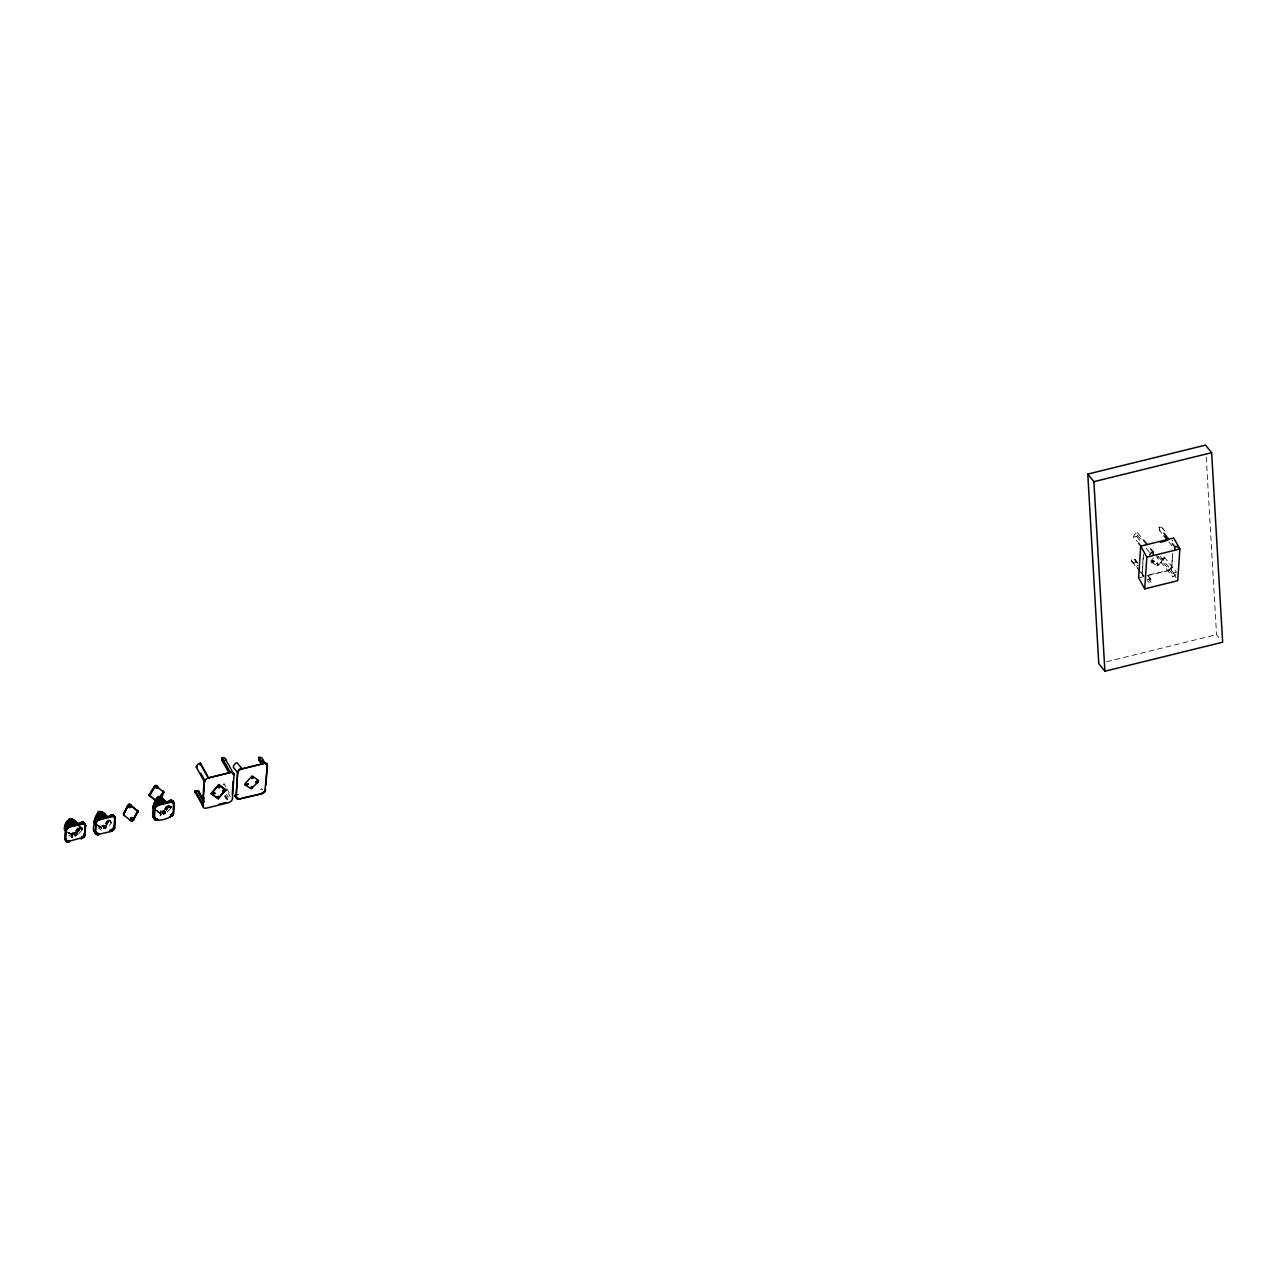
<?xml version="1.0" encoding="UTF-8"?>
<svg xmlns="http://www.w3.org/2000/svg" width="1287" height="1287" viewBox="0 0 1287 1287"><rect width="100%" height="100%" fill="white"/><g stroke="black" fill="none" stroke-linecap="round" stroke-linejoin="round"><path stroke-width="0.75" stroke-dasharray="5 3.75" d="M260.634 789.848L261.567 788.69L262.58 789.945M1133.702 537.178A4.247 3.427 -38.9 0 1 1137.418 532.561L1137.338 536.019L1133.702 537.178L1137.322 541.666M1176.028 574.195A4.247 3.427 -38.9 0 1 1172.73 576.817L1172.827 573.358L1176.463 572.2L1163.191 555.775M77.574 831.45C81.145 831.675 80.035 823.873 81.097 828.925L82.497 829.391L79.971 826.833L81.918 830.324L78.571 833.879M105.486 826.077L109.685 820.462L106.837 823.793M167.149 812.081L170.495 808.526L168.742 805.919L165.959 809.346M1164.783 557.738L1156.868 565.862M72.04 833.622L72.41 832.255M1151.785 561.148L1153.377 560.746L1151.978 561.502M1163.464 559.073C1161.035 557.48 1165.202 560.022 1164.059 558.043M79.939 827.058L74.775 834.426C75.788 829.793 83.414 822.956 77.445 831.241L80.309 826.865L74.807 834.475L80.647 828.313L79.858 826.64M1142.18 571.685L1143.29 554.97M1143.853 576.045A4.247 2.751 -29.1 0 1 1142.293 573.97L1143.789 551.673M1157.673 562.982C1156.868 563.674 1157.801 564.752 1158.461 564.543M1149.404 574.71L1167.679 570.688A4.247 2.751 -29.1 0 0 1171.813 566.698L1172.457 553.265M1175.996 577.573L1171.62 569.723L1172.682 553.7M166.023 809.443L168.677 806.016L166.087 809.539L169.24 806.016L170.801 808.123L169.16 806.225M72.442 834.282L72.088 833.204M76.351 834.04L81.065 828.12L82.577 828.86M80.18 827.235L80.309 828.394M1163.271 559.732L1161.968 558.671M66.908 831.933L72.442 835.456L72.442 837.596L68.581 835.134M1154.278 561.003L1152.476 561.824L1153.216 562.178M160.489 811.132L160.473 811.582M72.458 835.456L72.024 837.419L72.281 835.955L68.967 833.751M1152.541 562.29L1151.865 561.599L1152.766 562.306M81.194 828.619L82.561 829.118M109.218 825.434L111.454 823.053L109.492 820.575M169.353 806.209L164.543 811.534M164.929 812.242L169.691 806.386L171.107 807.448L169.305 805.678M1162.064 558.59L1162.113 559.491L1163.11 558.349M72.04 835.295L68.581 832.609L72.442 835.15M155.486 810.118L160.827 813.464L154.713 809.105M72.474 836.067L71.895 837.338M72.41 835.408L66.152 830.919M71.959 835.215L69.08 833.091M157.851 811.566L160.891 813.625L157.915 811.679L160.762 813.577L160.73 815.685L157.159 813.32M161.052 814.269L159.861 812.982L160.988 813.593M72.265 835.36L71.412 834.877M71.557 834.957L68.758 832.737M101.512 827.975L96.445 824.661M159.974 813.175L160.859 813.577L159.99 813.062M160.473 815.54L160.843 814.156L157.545 811.936M80.631 827.927L81.918 830.324M110.666 821.556L110.328 820.559M169.707 807.013L170.898 807.995L169.611 807.222M1154.326 561.309L1153.281 562.129L1153.281 560.746M110.232 820.945L110.618 821.653M101.335 825.514L101.335 826.544M160.875 810.488L160.907 812.435M80.084 828.024L80.614 827.348M80.1 827.831L79.987 826.833M77.429 828.04L75.772 831.064L77.542 828.104M76.351 831.322L78.008 828.297M105.293 823.793L107.078 820.833M105.872 824.05L107.529 821.026M164.35 809.266L166.12 806.305M164.913 809.507L166.586 806.482M76.818 830.582L78.234 828.088L76.882 830.63M165.396 808.783L166.811 806.273M76.93 830.662L78.41 828.201M106.467 823.39L107.947 820.929M109.025 819.996L106.644 823.567L108.044 821.009M165.573 808.912L167.085 806.466M106.58 823.503L108.912 819.883M168.179 805.598L165.766 809.089L167.181 806.563M80.196 827.991L80.454 827.139M1153.361 558.059L1150.948 560.826L1151.35 562.21M165.701 809.024L168.066 805.469M109.138 820.125L106.708 823.632L109.25 820.269M74.743 834.394L77.188 830.903M168.307 805.726L165.83 809.169L168.42 805.887M110.425 821.943L111.567 822.924L110.199 820.446L107.094 824.179M169.482 807.416L170.801 808.123L169.401 807.496M107.03 824.082L109.604 820.752M1164.462 558.461L1163.126 557.882M1139.703 570.511L1131.257 560.054L1134.828 559.362L1137.499 562.564M223.198 784.201L224.179 783.96L225.917 787.097M1138.593 577.847L1171.62 569.723M1146.942 579.472L1150.594 578.844L1151.093 582.142A4.247 3.427 -38.9 0 1 1147.296 580.743M1106.498 661.727L1216.537 634.636L1218.982 637.676M1152.862 560.408L1154.198 561.47M171.074 806.708L169.594 806.241L170.721 806.225M82.143 828.04L77.252 825.16M169.594 806.241L171.026 806.595L169.691 806.386M81.161 828.265L82.497 828.506M157.529 811.116L160.827 813.464M1152.557 562.146L1151.752 561.212M157.786 811.47L160.537 813.481L157.207 810.842M171.155 807.19L169.771 806.724L171.139 807.319M160.264 811.566L162.612 812.644M100.788 827.621L96.316 824.452M71.686 833.365L74.067 834.571M71.766 833.719L74.099 834.684M71.268 834.893L72.555 835.44M169.675 807.11L170.962 807.866M82.384 829.665L81.129 828.828L82.03 830.195M98.488 826.479L101.802 828.699M98.102 827.863L101.416 830.083M160.425 813.4L155.18 809.298M98.858 826.206L101.4 827.991L98.23 825.417M98.6 825.82L101.367 827.927L98.166 825.385M68.887 832.866L71.863 835.183L68.645 832.657M95.672 823.648L101.335 827.879L98.407 825.594M1162.563 528.201L1164.976 531.177M1159.072 527.236A4.247 3.427 -38.9 0 1 1163.223 529.922L1159.555 530.55L1159.072 527.236L1161.485 530.228M1159.233 529.971L1161.807 533.381M1168.886 541.924L1173.857 548.31M1160.247 556.499L1173.503 572.924M1158.107 556.161L1172.586 574.082M1137.418 532.561L1142.245 538.545M1156.9 554.665L1157.061 557.4L1172.73 576.817M1137.579 535.295L1142.406 541.28M1136.646 536.454L1141.472 542.422M1146.299 548.407L1151.125 554.375M1148.358 575.997L1150.771 578.989M1135.15 559.668L1137.66 562.982M1148.519 576.415L1150.932 579.407M1134.217 559.33L1137.837 563.803M1131.257 560.054A4.247 3.427 -38.9 0 0 1135.407 562.725L1137.821 565.717M1148.68 579.15L1151.093 582.142M1140.909 572.007L1145.736 577.976M1131.917 561.775L1143.982 576.705M1151.238 562.081L1157.833 566.055L1164.848 557.721M1157.367 562.95L1158.38 564.671M1156.82 563.256L1157.85 565.009M1156.707 563.465L1157.544 564.993M1142.293 573.97L1142.068 573.552A4.247 2.751 -29.1 0 0 1143.821 575.659M226.785 788.658L230.276 794.932M228.426 793.596L230.164 796.733M226.56 794.272L228.33 797.473M225.515 795.269L228.185 800.064M225.322 796.589L227.059 799.726M224.388 795.784L226.142 798.921M110.199 820.141L110.682 820.993M1206.225 457.078L1216.537 634.636M1135.247 559.99L1135.407 562.725M1172.071 540.54A4.247 2.751 -29.1 0 1 1172.795 540.958M1172.554 540.54A4.247 2.751 -29.1 0 1 1172.811 540.781M1171.588 566.28A4.247 2.751 -29.1 0 1 1167.454 570.27M224.179 783.96A4.247 2.751 -29.1 0 1 223.874 785.038M1158.718 556.644A4.247 3.427 -38.9 0 1 1157.061 557.4M160.843 814.156L160.585 815.62L160.955 814.221M107.754 820.816L106.338 823.326L107.851 820.865M166.892 806.322L165.46 808.815L166.988 806.386M82.239 828.12L80.952 827.991L82.32 828.201M171.139 806.933L169.771 806.627L171.139 806.933M101.335 827.879L98.536 825.739L101.303 827.847M1158.187 564.848L1157.11 563.03L1158.107 564.896"/><path stroke-width="1.5" d="M165.09 811.904C164.752 810.697 164.221 815.974 165.058 811.984C160.215 812.226 167.423 812.451 163.787 811.357L165.235 812.467L163.594 813.641L163.433 812.129L165.106 811.872L163.899 811.389L165.154 811.936L165.09 812.869L162.242 811.26M64.817 829.246C62.95 825.514 69.176 815.057 73.697 820.639L73.713 822.055L78.217 824.597C72.844 814.43 64.72 819.916 64.993 829.729C67.503 833.204 63.497 825.916 67.761 825.353L70.93 819.159L77.252 823.889M158.381 800.787L154.086 806.869L155.132 809.539L152.992 806.595L157.368 797.779L159.652 797.12L163.272 799.87C161.325 802.412 167.423 802.734 164.607 802.412C163.562 800.611 159.717 795.929 158.414 800.305C159.861 805.646 163.143 801.254 160.602 799.307C164.398 797.956 166.039 805.984 161.953 798.889L159.331 799.324L157.207 804.504M66.007 830.646L65.026 828.522L67.761 825.353L65.975 828.281L65.396 839.558L67.101 841.73L83.88 837.258L85.682 825.659L84.347 823.664L69.691 826.64L66.699 828.748L66.329 831.032L65.058 829.842L70.335 819.336L72.41 819.578L75.724 824.05L77.22 824.275L72.169 819.465L69.08 819.385L72.603 825.401L73.697 824.372L71.815 822.779L71.589 825.353L74.678 823.165L74.791 821.782C71.252 820.977 70.721 819.546 74.324 821.235C75.901 826.302 76.319 822.232 70.688 821.991M103.941 814.076C105.341 819.594 100.499 811.92 102.252 818.001C106.901 815.861 104.697 816.746 103.941 814.076L99.919 812.644L98.89 814.446C103.523 823.197 98.842 811.791 98.906 815.105C96.364 818.805 89.784 829.407 95.962 833.268M158.06 799.05L165.685 802.38L162.725 802.348L157.111 798.197L160.859 797.699L166.071 802.171M163.176 799.758C158.768 792.679 151.963 805.759 153.491 807.351C154.73 796.782 161.229 794.352 164.173 802.219L165.283 802.187L162.596 799.34L163.127 801.157L159.218 798.744M75.997 834.378C76.351 835.424 77.14 832.142 75.869 835.279C73.118 832.029 79.247 835.408 75.627 833.332C76.142 837.129 77.976 833.22 73.681 833.3M69.788 819.69C66.924 819.015 73.536 818.452 74.517 821.444L75.338 823.97L76.979 824.114L71.171 820.157L69.562 821.862L71.235 824.79L69.225 820.125L65.074 828.394L65.637 830.292L64.8 829.118M164.591 812.226C166.2 813.995 161.969 813.497 164.366 811.679C161.744 812.451 167.181 811.534 164.463 811.679C163.192 812.065 164.318 812.306 163.787 811.357L165.058 811.984L162.629 812.177C163.063 815.154 167.841 811.984 162.259 811.502M265.798 785.231L267.358 765.234M65.251 829.938L64.511 828.152L65.412 830.115L65.701 827.911L68.291 825.707L81.451 822.425L82.947 823.905L81.065 822.49L84.315 822.86L85.634 825.997L84.894 824.356L82.738 823.921L66.039 827.798L66.216 830.903L65.685 829.214L70.045 823.342L69.643 821.943C70.415 816.762 75.885 824.694 74.244 821.138L71.782 820.141L70.109 822.409C70.463 819.143 77.831 822.296 70.624 819.224M99.019 813.593L105.727 816.682L104.118 816.827L101.303 814.333L103.008 813.464L104.038 815.588L104.038 814.172C98.053 804.713 91.506 825.289 95.898 822.634C92.471 826.399 98.118 804.536 104.311 814.526L105.55 816.955L106.741 817.004M159.331 802.332L160.585 799.018L158.655 797.876M162.13 799.613C162.805 795.221 154.504 798.664 158.639 797.103M74.71 835.279L76.03 833.429L74.566 834.523L75.354 835.472L76.48 834.652L73.536 833.767M98.118 812.773L100.306 811.582L103.861 813.979C104.424 817.036 102.075 809.941 99.421 812.145C97.667 814.977 92.632 820.125 95.238 823.069C95.801 821.54 95.093 824.517 94.916 821.733C101.721 799.726 95.753 819.98 105.421 816.601L103.668 816.891L103.153 816.135L105.759 816.618L100.209 814.719M103.105 825.45C111.325 827.332 100.595 828.49 105.775 826.206C106.869 826.817 104.456 826.367 105.904 826.334M153.41 806.917L158.591 797.377L161.036 797.843L162.966 800.208L162.725 799.243L161.197 798.857L164.302 801.334L164.157 802.573L162.629 799.163L158.494 797.136M105.888 827.525L103.057 826.495M65.042 828.973C68.871 828.619 61.519 843.564 69.128 841.618M99.421 815.411L100.563 812.982L103.877 814.639L104.424 815.717L102.51 815.845L103.362 817.02L105.357 816.038L98.986 813.175L98.439 814.14L95.495 821.009L95.528 833.863L98.214 834.426L110.634 831.563L113.964 829.343L114.704 816.939L113.417 815.331L98.198 818.291L95.222 820.446L95.222 822.683L96.123 821.09C90.187 831.515 98.327 800.707 107.03 816.714L99.694 811.55L102.236 812.531L105.92 816.65M164.672 813.255C162.886 813.287 166.007 814.253 162.629 812.177L163.352 813.529M98.745 819.787L101.029 815.314L103.668 816.891C102.51 813.352 102.767 819.819 101.512 814.735C99.163 820.897 102.751 813.352 103.057 816.119C103.797 818.323 98.391 811.309 104.231 814.398L105.454 816.891L106.628 816.923L100 811.534M158.848 801.27L159.556 800.08L164.784 802.139C161.631 804.327 160.087 796.733 158.591 800.498L159.202 802.187M65.203 828.474L70.512 819.61L73.52 820.559L74.533 823.101L74.598 821.556L72.716 819.803L76.786 824.05L72.876 819.916L70.174 819.256L69.225 820.125M99.598 815.588L98.021 818.918L99.566 816.071L99.083 814.591C100.836 810.36 105.261 816.714 104.585 816.698L102.96 815.765L105.598 816.601C103.507 814.526 101.432 811.051 99.63 815.138L101.335 813.111L103.201 813.915L100.724 814.124L98.568 819.546L100.161 816.714L98.407 819.336L99.919 816.441L98.198 819.095L99.453 814.944L101.158 812.934L106.306 816.778L102.236 812.531L98.584 812.789M85.634 825.997L84.041 822.683L81.065 822.49L82.4 822.329M95.608 823.471L94.739 821.524L99.147 812.885M112.757 816.183L111.165 815.154L114.527 816.618L110.392 815.266L112.339 815.073L114.559 816.778C117.857 819.98 110.907 815.298 113.851 815.588L115.203 818.226L114.414 828.458L115.203 818.226L113.883 816.392L99.437 819.304L96.509 821.138L95.27 832.85L96.461 834.394L98.826 834.475L98.021 833.22M132.384 820.865L130.856 820.639L132.641 820.35L137.468 811.1L130.132 804.472L128.121 805.517L123.954 813.931L124.372 815.572L123.439 814.655L128.909 804.343L138.015 811.1L133.462 820.205L130.341 820.253L133.462 820.205M137.773 810.649L138.031 811.872M159.266 799.018C159.717 803.667 155.775 797.779 159.685 797.731M164.607 802.412L163.739 800.482C151.963 790.974 164.382 800.981 163.465 800.096L161.004 798.439L158.687 800.594M76.432 834.619L74.566 835.166L75.836 833.429M105.454 827.348C101.303 826.897 107.706 825.836 105.518 826.19M157.69 799.468L153.957 806.949L155.1 809.539L154.44 807.432L158.494 804.777L171.396 801.656L174.26 803.683L171.316 802.123L158.639 805.195L155.775 807.029L155.083 809.571L155.293 806.692L154.343 818.468L155.518 819.851L157.867 819.932L157.078 818.677M163.819 792.47C163.578 790.073 162.95 798.342 159.797 798.76M163.835 792.342L155.598 785.456L149.163 795.076L149.565 795.865L154.858 786.695L157.641 786.325L154.52 786.051L149.163 794.819L156.387 801.174L149.598 795.736L149.356 794.336M69.804 822.602L65.38 829.214L64.768 838.77L66.264 840.491M71.67 825.047L71.268 820.977L70.512 823.358M73.536 820.543L74.276 822.602L70.721 820.173M84.443 833.59L84.829 835.906L85.022 824.034L83.349 823.036M114.704 816.939L111.696 815.17L113.819 816.795L111.856 815.202L112.725 815.121M173.15 809.973L173.6 802.235L171.766 800.578L157.255 803.748L155.968 804.423L156.773 806.129L154.842 806.193C151.753 816.055 158.816 792.004 158.494 800.401L157.111 804.423L159.266 798.133L161.776 798.407L162.854 800.787M66.345 830.742L66.297 829.632M128.716 806.402L129.102 806.949M129.344 807.512L129.054 805.549L130.807 806.611L128.877 806.82L129.537 805.549M129.939 807.158L129.231 806.418L130.132 806.434M130.92 818.677C134.685 821.267 130.824 815.797 131.387 819.24M158.639 801.045L156.113 805.614L154.73 806.096C153.073 816.215 153.764 795.334 158.188 798.342M73.6 821.605C66.651 818.693 78.813 828.458 74.421 823.471C71.493 824.533 74.759 824.661 71.686 820.704M103.523 816.955L101.512 815.459L103.925 816.891L102.96 815.765M159.894 798.278C164.752 798.777 157.078 798.857 160.955 802.171C162.033 804.761 161.293 799.903 163.916 802.171L164.816 802.091C158.961 805.002 164.543 799.517 160.473 803.201M93.935 821.556L94.337 821.846M123.986 815.073L123.552 813.77L127.799 805.228L131.113 804.906L129.054 804.311L128.121 805.517M153.089 806.499L153.443 808.107L153.089 806.354M212.307 793.339C213.835 791.264 212.001 796.589 214.479 792.663C212.612 791.923 215.975 794.336 214.575 792.744M114.575 817.1L115.138 818.242M170.672 802.235L169.45 800.723L171.573 800.546L174.228 804.021M223.504 790.041C221.332 791.119 225.161 792.856 222.651 790.652C226.126 788.32 222.844 793.918 225.756 789.816L218.854 784.539L211.036 793.452L218.356 798.793L225.756 789.816M257.127 782.657L258.639 780.501L252.188 775.916L244.964 783.767L245.173 785.134M100.434 814.639L106.226 816.73C104.327 815.845 102.381 810.585 98.809 811.888M160.28 802.879C156.451 799.066 164.205 797.329 164.398 802.3L165.428 802.251L163.127 801.013L163.095 799.645L159.668 798.535M239.72 799.13L236.229 797.297L237.661 772.055L236.004 796.878L236.937 798.664L238.996 799.211L261.872 793.677L264.816 791.811L267.374 765.604M73.681 833.188L76.496 834.41M94.562 822.087C95.479 824.275 94.836 818.452 95.93 823.937M163.369 799.983L162.403 799.372L164.463 802.058L160.762 800.723L159.813 802.991L160.151 799.259L165.363 802.235C163.658 803.329 158.028 795.446 163.739 800.482M65.589 827.831L68.629 825.675L69.627 827.155L68.678 825.546L69.514 825.385L66.071 827.621L66.104 830.051M93.951 821.685L95.737 823.632L95.672 822.666M103.024 817.358L103.233 816.167L98.826 813.078L94.482 821.074L95.351 822.586M155.051 807.818C153.539 807.737 153.957 820.816 154.971 819.61C150.129 816.601 153.62 800.691 158.864 805.147M158.381 798.423L159.379 797.667L162.275 798.937L160.585 799.018L161.599 803.185L161.116 800.948L164.639 802.074M73.053 824.87L72.394 822.586L76.062 823.873L73.021 822.313M160.473 797.795L165.991 802.155L159.508 797.345L166.795 802.782L160.762 798.841L159.926 803.168L160.795 800.997L162.291 801.624L160.859 800.707L162.612 802.525L160.264 798.889L162.098 799.098L164.109 801.656M155.888 786.759L158.269 787.869L156.258 787.226M75.643 822.988L74.614 822.441L76.705 824.002L73.23 821.524L76.4 823.921M66.168 830.549C64.077 827.171 68.694 817.004 73.359 820.382L77.493 823.986M76.239 823.889L71.782 820.141M98.552 812.081C99.984 811.228 105.872 815.009 101.335 813.111M154.295 810.247C150.981 807.657 158.076 804.182 154.955 806.305L154.697 808.96L152.992 806.885M154.762 808.96L154.327 806.338L155.952 802.718C157.738 796.09 159.99 803.908 156.113 805.614L153.491 806.659M228.169 770.125L221.959 760.295L222.056 757.77A4.247 2.751 -29.1 0 1 225.788 759.813L234.025 774.613L232.416 798.76A4.247 2.751 -29.1 0 1 228.282 802.75L206.628 808.091A4.247 2.751 -29.1 0 1 202.879 806.032L194.643 791.232L198.423 790.668L201.914 798.793M200.241 765.363L200.402 763.094A4.247 2.751 -29.1 0 0 196.267 767.084L204.504 781.885L202.879 806.032M203.603 803.233L203.973 797.65M208.188 777.943L229.842 772.618L221.991 758.526M232.271 794.336L233.14 781.338M1140.716 546.122L1138.593 577.847L1144.722 588.851L1177.734 580.71L1179.857 549.002L1173.728 537.998L1140.716 546.122L1146.83 557.126L1144.722 588.851M74.598 821.556C72.539 819.32 70.383 822.393 73.632 823.407C69.932 821.363 76.142 824.903 72.86 823.551M164.302 813.111L163.433 813.561L162.629 812.177M104.36 815.282L102.654 813.915L105.357 816.038M149.163 794.948L150.064 796.396M76.303 834.829C73.842 836.614 74.984 832.625 76.528 833.783C71.638 834.185 77.284 836.212 75.016 835.456M95.125 822.313C95.077 818.87 98.23 820.012 95.882 823.471M105.437 826.415L104.392 825.916L104.054 827.718L105.727 827.718M72.732 820.253C77.381 822.264 73.729 826.865 75.064 822.152C73.021 819.095 68.388 822.377 73.89 823.455L75.885 823.873L73.375 820.704L74.984 822.039C76.512 826.897 72.812 819.159 76.03 824.227L77.107 824.195L75.37 823.165M161.599 800.514C164.913 803.329 161.293 799.887 160.038 803.361M163.272 800.627L162.645 799.324M163.192 791.859L162.966 790.878L163.706 792.84M154.842 818.677L154.971 817.197L156.033 820.012L154.697 819.433L155.679 819.916M75.032 822.602C73.809 821.203 74.099 823.053 75.74 822.457M100.306 811.727L105.534 816.344L102.59 813.818L104.134 814.285M163.513 800.723L162.532 799.42M162.789 813.078L163.964 813.561L163.224 812.531M105.631 816.505L101.351 813.352L105.164 815.733M75.322 833.188L75.531 833.284C76.914 834.603 76.673 832.126 74.646 834.346C76.046 836.647 73.23 835.15 75.241 833.638M106.322 816.425C101.77 809.603 98.954 811.47 97.796 817.052L98.134 817.969L98.986 814.51C99.903 809.089 108.188 818.645 103.346 815.508L105.003 816.714M131.998 819.867L130.807 819.175L131.161 817.872M75.45 822.699L73.616 820.8L75.82 823.294M100.129 813.014L102.719 812.95L104.714 815.781M163.127 812.885L163.594 813.577M128.748 806.579L129.907 806.257M132.32 818.789L132.915 819.224M172.812 812.66C176.898 816.36 156.998 823.069 155.196 818.773M113.948 826.495L114.543 827.943L113.98 826.318M104.52 826.56L103.877 826.19C104.697 828.555 104.054 825.337 104.874 826.334L104.167 825.981M74.936 822.345L75.338 823.986L74.083 821.283M67.374 826.367C69.53 826.914 65.75 831.949 65.75 828.152C68.05 824.79 63.98 830.903 65.959 828.426L65.91 830.533C62.709 828.024 71.364 816.231 69.369 821.701L70.045 823.342L65.573 829.085M96.895 817.261L99.212 815.781L99.356 813.239L97.281 818.098C96.734 820.575 98.858 822.232 96.187 819.69C95.061 820.945 95.978 823.857 95.898 820.849M100.756 817.068L101.834 813.448L103.78 814.253M85.634 825.659L82.609 822.329L80.872 822.538M65.637 827.766C68.082 824.356 67.455 830.887 66.506 827.123M95.544 823.069L94.836 821.283L96.766 819.127L96.589 820.591M155.405 805.839L156.338 803.555L154.006 806.836L158.092 798.487L158.623 801.544L157.03 804.343M171.573 800.546L169.836 800.643L172.458 800.804C176.399 802.541 172.812 815.411 173.632 813.078M222.78 791.441L222.651 790.652M256 781.643L256.097 782.576L257.4 780.871M256.95 782.802L256.161 782.448M64.784 838.931C65.412 841.618 69.82 843.13 65.927 840.363L66.393 838.995M95.785 834.056C97.989 835.247 93.468 832.528 95.399 831.45L95.029 832.834L95.914 831.724L96.798 834.507L94.289 831.338L94.884 830.212L95.27 832.528M100.273 816.875L98.488 819.449L100.772 814.446L103.668 816.891L102.847 815.813L105.244 816.601M173.439 813.786L173.134 814.623L173.021 811.775M65.315 828.538L67.664 827.557L70.158 823.455L70.254 820.639M113.256 828.072L113.964 829.343L114.559 827.798M158.928 799.533C160.972 799.452 162.564 801.511 160.199 802.718M84.942 835.553L84.395 833.928M109.829 830.308C110.634 832.866 115.589 829.134 113.771 827.187M165.106 812.419L164.527 811.984M154.504 808.703L155.132 808.075M74.855 822.715L73.793 821.283L75.161 822.296M85.006 824.452L82.481 822.506L84.524 823.728M105.164 816.473L102.703 814.011M81.757 822.393L82.095 824.034M112.548 816.183C113.192 815.314 103.684 819.143 97.539 820.221M170.334 800.578C172.603 803.908 168.034 799.661 170.978 800.53L171.927 802.091L171.187 800.53L169.836 800.643L171.187 800.53M132.674 820.768L132.963 820.623M113.883 829.198C112.355 827.686 113.739 830.791 112.838 828.571M172.313 813.545L172.892 814.961L172.185 813.706M237.87 772.683L237.902 772.49A4.344 2.815 -29.1 0 1 241.007 769.111M72.764 822.57C77.96 824.935 70.254 822.039 73.793 823.455L75.161 823.937L70.351 821.46M103.668 816.891L102.735 815.829L103.974 816.795M171.38 800.53L170.962 801.721M247.844 784.073C245.511 785.858 250.112 783.67 247.007 783.815M256.097 782.576L257.85 781.241L256.901 781M65.975 829.89L66.329 831.048L65.943 827.734L69.675 820.398L70.769 820.43M84.347 823.664L82.609 822.329M131.837 818.226C131.354 821.347 132.947 817.004 132.191 818.275M172.008 801.656C175.531 803.49 170.27 801.238 172.297 800.723L171.058 800.707L172.86 802.251L171.766 800.578L169.45 800.723M102.59 813.818C102.638 813.593 100.579 813.513 99.823 815.347M160.231 799.903L159.717 799.275M74.855 835.279L74.276 833.542M104.36 826.721L104.07 827.509L103.732 826.383M172.587 801.753L173.584 802.654L172.925 801.865M66.168 829.681L65.75 829.101M83.462 835.681L84.041 837.113L84.154 834.636M95.914 820.318L96.605 819.208L95.029 821.412L95.576 820.704C93.42 822.055 97.555 824.13 95.174 821.058L97.281 818.098L95.27 821.83M155.405 805.002C157.464 808.413 155.067 802.107 154.15 806.692L155.1 809.539M171.734 814.204L172.619 815.298L169.675 817.036M213.015 793.886L212.484 793.098M246.525 784.008C247.072 785.343 244.417 783.413 248.262 784.089M103.201 826.029L106.033 826.688M95.335 823.117L95.592 822.28M104.327 826.801L104.086 827.589L103.62 826.592M157.77 800.176L157.191 803.426L158.269 801.238L157.497 799.597L154.054 807.769M81.097 838.834C83.655 836.968 84.395 836.968 82.802 836.309M112.339 829.037L113.304 829.874M172.361 815.331L171.557 814.349M132.368 820.511L138.063 811.614M161.905 802.943C165.203 799.388 159.797 799.983 160.135 799.147M159.089 801.544L159.878 799.549M75.804 834.829L73.472 833.863M172.185 815.491L171.573 816.183L171.01 814.8M73.986 824.227C71.895 821.83 74.839 824.694 74.791 823.262M83.43 837.435L82.239 836.727M112.966 830.179L112.146 829.198M162.87 802.3L162.468 800.868L165.138 802.155M156.161 800.707L155.405 800.273L156.113 801.061M65.927 840.363L65.412 838.046L64.817 839.076L65.412 838.046M245.865 785.086L245.833 784.089M95.077 821.476L95.672 820.623L94.981 821.589M73.327 823.664C72.909 822.634 71.203 821.959 73.214 823.101C75.016 823.857 71.461 821.235 71.477 825.16M74.437 822.2L69.611 820.157M103.233 814.784L104.054 814.832L99.26 813.046M112.58 830.453L111.567 829.584M245.72 784.201L245.93 784.555M72.78 824.05C73.311 823.181 72.217 822.65 73.214 823.101M95.64 831.611L95.495 833.59L94.45 832.11M264.495 791.473L265.492 789.623A4.36 2.831 -29.1 0 1 264.495 791.441L264.639 791.988M130.1 806.611L130.759 806.852M82.867 837.853L82.03 836.856M170.415 815.17L171.444 816.055M130.743 820.479L123.842 815.202L124.019 813.802M130.582 820.511L131.612 820.897M162.001 801.64L160.167 800.723L159.556 802.171M82.465 838.11L81.628 837.081M111.985 830.839L111.149 829.825M132.674 818.999L132.416 817.84M171.042 816.296L169.739 816.843M160.682 801.109L158.928 799.661M64.447 829.085L64.897 829.825L64.414 828.957M82.255 838.207L81.161 838.641M111.776 830.952L110.843 831.515L110.055 830.244M98.375 812.354L99.726 812.322M155.952 802.718L158.269 801.238L158.607 798.439L160.038 798.23M153.346 808.027L152.928 807.126M155.968 806.45L155.968 804.423L156.58 805.694M73.295 824.661L71.573 821.074M100.643 817.358L101.351 814.671L102.075 815.54M153.716 807.625L157.883 798.551M163.256 792.181L163.594 793.065M70.753 824.13L71.348 821.235L71.235 823.905C73.97 823.326 69.353 819.529 74.292 824.098L74.147 824.163M157.722 800.08L158.253 798.583M162.564 802.412L161.036 801.093L162.612 801.656L161.181 801.093L161.454 803.329L160.972 800.787L162.725 802.348M252.397 787.596C250.354 786.196 252.719 789.928 251.769 786.47M65.524 838.304L64.993 839.51M64.865 828.587L65.026 829.359M157.529 797.699L158.526 797.972M149.276 794.578L149.662 795.35M153.813 807.416L153.652 806.595M101.496 814.478L100.386 816.087M95.688 822.409L95.109 821.235L96.461 819.352M163.208 801.029L164.012 801.753M129.858 806.611L130.711 806.965M65.766 838.625L65.38 839.735M251.914 778.522L253.04 778.329L251.287 777.396M95.109 821.235L95.415 820.495M65.846 827.782L70.174 820.269M66.377 828.12L65.943 829.118L66.264 828.008M70.158 823.455L70.415 820.8M160.055 799.677L161.068 800.932L159.652 799.71M153.491 817.567L154.038 816.376L153.443 817.422L154.665 818.629M70.865 823.825L71.589 822.168M93.919 821.91L94.948 822.892L94.16 822.28M159.443 801.544L159.491 799.517M94.739 821.524L98.439 814.14M224.646 790.105L224.051 791.135M157.722 797.441L159.363 797.506M153.394 817.277L153.925 815.685L153.346 816.634L155.357 819.787M66.827 827.654L71.123 819.722L77.413 823.97L71.879 819.385M70.994 824.452L70.367 821.589M159.443 802.01L159.717 800.047M65.38 828.748L66.039 827.798L65.573 828.506M75.257 822.425C71.831 819.803 71.589 821.138 71.155 822.103L72.442 822.747L71.252 821.943L72.201 822.313L71.252 821.943L72.201 822.313L70.994 823.986M100.161 816.231L100.499 814.365M114.173 828.989L113.594 827.541M153.764 807.866L154.553 808.799L153.957 806.949L156.387 805.887L155.518 805.952M159.572 802.654L159.556 799.838M71.815 822.779L71.895 824.999M101.287 815.138L101.271 817.921M160.569 801.238L160.103 802.557L161.02 801.656M65.074 828.394L69.53 820.286M94.353 821.46L98.826 813.078M104.022 815.041L105.277 815.186M66.94 827.75C66.457 828.313 70.27 823.953 69.369 821.701L69.932 820.366M99.324 815.331L97.86 818.757L99.566 816.071L99.517 813.368L98.826 814.977M157.963 800.578L158.51 798.567L160.843 798.455M66.827 826.801L67.455 827.927M103.057 816.215L101.432 817.744C101.946 814.478 103.459 819.449 102.381 816.28M158.204 798.744L157.674 799.71L158.414 798.696M71.332 824.05L71.863 823.117M101.046 817.535L102.011 815.475L100.676 814.574L101.609 814.864M154.794 805.646L155.212 807.898L155.116 805.244L154.424 806.161M157.191 803.426L158.896 799.114M71.139 823.76L71.654 822.522M159.717 801.962L160.055 800.482M70.64 823.986L70.978 820.897M100.032 816.569L98.327 819.24L100.177 813.995M133.655 819.948L132.995 820.012M94.884 830.501L94.289 831.338M69.981 822.763L70.576 820.961M98.069 818.95L100.016 813.818M158.462 800.884L159.057 799.275M95.463 821.846L96.01 820.961M94.9 822.103L95.479 821.154L94.868 821.878M65.38 829.214L66.007 828.136L65.685 829.214M102.542 815.041L104.311 815.99M70.865 823.342L71.477 822.296L70.672 823.085M159.347 801.415L159.91 800.53M153.99 807.222L154.585 806.322L154.633 807.737M69.369 821.701L70.029 820.237M69.932 823.23L68.613 825.24L69.015 821.46M67.664 827.557L70.061 822.86M98.986 814.51L99.839 812.982M98.134 817.969L99.453 815.974M157.947 799.903L158.88 798.455M96.525 819.385L99.035 818.114L99.807 819.674M156.773 805.549C155.968 802.831 158.735 806.145 156.982 803.973M258.204 781.965L251.206 788.722L245.013 784.861M160.119 796.717L162.017 793.87L160.231 796.814M69.192 821.573L69.788 820.688M98.713 814.301L99.308 813.416M100.113 815.701L101.303 814.333M157.851 799.838L158.526 799.018M159.154 801.157L160.103 800.015M157.995 787.258L157.77 788.368L156.113 787.644M154.842 806.193L154.311 807.786M154.086 806.869L154.681 806.016L154.15 806.692M97.104 818.966L97.732 820.092M99.035 818.114C97.136 818.838 101.576 819.916 98.005 818.355C97.362 818.661 99.421 821.878 100.402 817.02M103.62 814.977L102.751 814.253L103.732 814.462M160.328 797.956L162.452 798.986C159.62 799.581 165.219 800.385 160.698 798.825M71.622 824.517L72.989 823.455M101.142 817.245L103.507 816.199M70.399 822.731L70.978 821.894M100.515 814.623L100.032 816.087L99.726 815.234M154.134 806.933L154.73 806.096M70.206 822.506L71.091 821.508M128.716 805.871L130.807 806.611M162.773 811.84L162.854 811.743M72.04 823.39L71.525 824.356L71.992 823.036M101.013 814.221L101.046 817.084L101.56 816.119M160.602 801.576L160.167 803.555M74.244 821.138L72.699 819.803L74.051 821.669L72.152 820.768L74.421 821.347M99.147 811.775L100.145 811.743M98.665 819.658L100.515 817.181M155.582 804.842L156.113 805.614M70.013 822.296L70.656 821.267M99.549 815.041L100.338 814.172M156.113 785.971L154.73 785.842L154.553 787.081M95.174 821.058L95.64 820.302L95.898 822.007M101.351 815.508L100.949 816.939M69.836 822.12L70.463 821.299L71.879 822.296M74.533 833.316L76.56 833.783L75.209 833.172M99.356 814.848L99.984 814.027M95.27 820.881L97.072 820.157M158.494 800.401L159.041 799.484M95.367 820.704L96.235 821.476M69.643 821.943L70.286 821.122M99.179 814.671L99.823 813.851M95.962 819.932L96.638 820.205M158.317 800.224L158.864 799.324M102.397 817.856L101.689 816.038M71.686 822.843L71.107 824.163M160.264 801.045L159.685 802.348M75.048 823.953L69.482 821.106L74.903 822.988L74.228 821.347M130.518 807.255L128.571 806.804M69.852 818.886L71.847 819.272L70.222 818.902M128.973 804.407L130.663 804.713M69.064 820.044L74.083 821.766L73.069 820.656M155.277 806.949L155.502 804.809M100.193 815.829L101.013 815.025L100.515 816.714M103.571 814.398L102.735 814.124L103.797 815.331M161.776 799.597L162.693 799.806M99.839 819.546L101.85 816.312M211.422 794.143L218.854 784.539M158.076 788.191L155.904 787.821M74.903 823.97L74.421 823.294L75.531 823.889M100.016 815.572L101.013 815.025M100.885 813.979L103.266 813.963M220.56 795.318L224.34 791.602M71.702 824.677L72.603 823.76M101.239 817.406L102.027 816.601M99.887 813.239L100.434 814.044M214.495 793.082L213.208 793.87M155.083 805.308L155.55 806.611M101.673 813.786L100.289 813.175M102.461 815.138L104.199 815.894L102.284 815.298M158.398 798.101L162.661 799.951M70.383 818.886L78.105 824.806M159.379 798.905C163.513 797.843 161.052 800.015 161.808 799.05M101.206 815.572L100.627 816.891M69.948 819.787L73.793 821.283L72.313 820.913M102.912 813.609C102.316 813.448 102.381 814.108 103.137 813.304L103.668 813.786M105.084 828.12L103.684 827.509L104.537 827.991M256.982 782.287L257.947 781.676M102.847 816.392L101.77 815.363M161.905 801.849L162.757 801.737M104.424 816.698L103.057 815.717L104.585 816.698M247.217 785.183L247.828 783.654M75.177 833.703L74.356 833.461M262.242 793.548L263.98 792.599M70.978 819.015L77.413 823.921M100.611 811.743L107.03 816.746M131.885 819.095L132.802 819.433M155.502 785.52L156.869 785.971M213.433 793.806L214.784 793.532M160.714 797.618L159.685 797.586L160.972 797.779M158.816 797.988L159.878 798.069M71.396 819.224L73.359 820.382M74.501 823.181L75.064 823.278M100.257 812.917L101.19 813.175M157.545 799.613L156.66 799.147L157.674 798.696M137.146 810.279L137.966 810.971M223.697 790.411L224.839 790.459M128.99 805.839L130.325 806.193L129.665 807.046M131.483 818.146L133.011 818.757M129.955 807.367L130.357 805.823M130.228 807.48L128.539 806.676M69.466 819.111L70.624 819.095L69.611 819.047M100.048 812.547L102.976 813.32M100.563 812.982L99.308 812.419M129.054 805.549L130.775 806.257M156.113 785.472L156.515 785.472M106.049 826.962L103.201 825.787M70.512 819.61L71.573 819.465M71.01 820.012L71.943 820.109M163.481 802.171L161.342 800.755M129.36 805.839L129.714 805.855M104.054 815.781L103.346 815.508M74.212 821.733L76.287 824.323L74.051 822.361L74.71 822.876M155.743 806.177L155.63 806.064M263.594 792.197A4.263 3.137 -33.4 0 1 261.888 793.178L262.258 793.033A4.36 2.831 -29.1 0 0 263.738 792.148M73.246 820.977L73.745 821.235M102.767 813.706L101.158 812.934M160.312 797.667L158.06 797.731M163.32 791.457L163.787 791.875M129.762 805.501L130.695 806.032M104.054 827.38L104.778 828.201M154.504 805.919L155.695 805.662M1087.772 474.099L1205.533 445.109L1211.646 452.686L1222.65 642.213L1104.889 671.203L1098.776 663.625L1087.772 474.099L1093.886 481.676L1104.889 671.203M1093.886 481.676L1211.646 452.686M196.267 767.084L197.249 766.843M224.807 760.054L225.788 759.813M1160.44 542.294L1165.845 540.958M264.607 763.32L241.007 769.127L264.607 763.32A4.344 2.815 -29.1 0 1 267.342 765.234A4.263 3.137 -33.4 0 0 263.449 763.207L258.751 757.399L259.009 760.456L262.065 763.416M204.504 781.885A4.247 2.751 -29.1 0 1 208.639 777.895L230.293 772.57A4.247 2.751 -29.1 0 1 234.025 774.613M232.641 774.147L233.623 773.905M1146.83 557.126L1179.857 549.002M65.894 827.621L66.474 829.101M234.99 795.237L235.248 795.543A4.231 2.751 -29.1 0 0 236.197 797.071L235.891 797.216A4.247 3.427 -38.9 0 1 234.99 795.237L237.95 794.513M241.538 798.197L261.631 793.741M218.854 804.262L226.078 802.493M67.053 827.863L67.632 827.782M67.374 824.517L69.691 823.053L69.144 821.894M197.603 790.508L203.829 801.688M103.555 813.867L104.971 815.427M101.818 815.234L100.772 814.671M239.495 798.696L238.883 798.793A4.36 2.831 -29.1 0 1 236.036 796.492L235.794 796.235A61.519 31.322 -3.3 0 1 235.264 795.543A4.488 2.912 -29.1 0 0 235.875 797.2M66.216 827.686L66.699 828.748M158.044 797.313L160.521 797.538M111.519 815.154L112.13 815.057M110.392 815.266L111.502 815.089M160.875 798.841L161.583 799.066M103.99 816.087L103.057 815.717L104.102 816.071M111.277 815.121L111.712 815.073M158.076 803.587L158.639 805.195L157.641 803.715M81.998 822.425L82.802 822.345M69.289 825.45L70.286 826.946M83.011 822.361L82.159 822.441L83.382 822.425M171.766 800.578L170.898 800.659L172.136 800.675M96.332 833.332L98.166 834.587L96.412 834.346M160.505 798.101L161.776 798.407M101.416 813.931L100.676 813.802M112.162 815.282L113.079 815.202M83.558 822.473L82.786 822.618M174.228 803.361L171.621 800.948L172.458 800.804M112.564 815.491L113.417 815.331M163.481 801.174L164.977 802.107M76.56 823.953L75.193 823.31M105.454 816.891L106.371 816.778L104.955 816.28M101.946 812.982L102.815 813.143L101.77 812.805M163.513 813.545L163.304 813.368M72.941 822.409L74.453 824.05M161.567 801.64L163.336 802.187L162.114 801.19M76.85 824.05L75.643 823.519M171.493 800.868L172.619 800.868M112.436 815.411L113.562 815.411M113.851 815.588L112.677 815.572L114.479 816.473L113.143 816.231M173.021 801.157L171.831 801.125L173.6 802.235L172.217 801.833M224.437 790.234L223.552 790.009M72.651 819.851L71.605 819.787L72.571 820.253M159.958 797.425L165.283 801.962M129.601 805.389L130.566 805.839M95.849 820.414L96.107 821.653M161.422 799.018L160.682 798.487M172.088 801.447L173.407 801.64M113.031 815.99L114.43 816.328M102.075 812.805L102.896 813.111L102.075 812.419M160.795 797.94L161.728 798.551M104.295 815.685L104.858 816.698M160.762 797.731L165.991 802.123L160.795 797.699M103.909 814.703L104.697 815.025M101.593 812.177L106.789 816.618L100.161 812.097M104.231 828.008L104.714 828.12M66.715 841.553L68.227 841.891L67.423 840.636M65.766 840.282L67.278 841.778L66.811 840.604M155.293 819.755L154.456 819.208M156.419 818.805L157.657 819.98L156.853 818.725M68.05 841.762L69.08 841.795L68.275 840.54M156.097 786.856L158.285 787.708M102.043 812.547L106.934 816.698M152.976 807.383L154.102 808.413L153.813 807.576M97.957 834.603C95.045 834.121 100.788 835.424 97.587 833.3M256.773 782.287L255.823 781.949M104.07 815.443L99.067 813.352M129.569 807.592L128.668 807.013M156.21 818.822L157.271 819.899M156 818.822L156.837 819.948M74.678 822.666L71.3 821.347M95.318 833.638L96.026 834.153M162.934 811.647L164.189 811.711M104.07 826.045L104.697 826.447M155.582 818.822L156.628 819.964M72.555 820.849L74.019 821.492L73.118 821.186M73.005 820.993L73.874 820.8M74.485 822.506L76.158 824.195M74.759 833.22L75.531 833.542M162.387 800.964L163.127 801.206M73.986 823.471L72.683 822.972M72.04 822.039L71.831 821.943M158.558 798.197L161.583 799.034M158.06 799.42L158.977 799.887M131.58 817.679L132.899 818.307M131.258 817.808L132.979 818.532M130.856 818.242L131.676 818.323M132.111 818.516L132.963 819.111M130.727 818.838L132.641 819.61M69.015 819.352L70.19 819.401M163.996 811.421L164.784 811.727M105.84 826.367L104.617 825.884M162.307 801.045L163.256 801.367L161.518 800.594M102.847 815.813L103.7 816.183M164.205 801.19L162.805 799.549M71.235 821.83L72.136 822.232M104.327 828.008L103.684 827.509M159.813 799.903L160.666 800.321M74.598 822.007L76.013 823.616M162.999 799.951L163.835 800.611M68.291 825.707L69.192 827.332L68.195 825.884M154.376 818.629L154.327 817.985M70.206 819.594L71.155 819.932M154.762 808.011L154.923 808.606M211.036 793.452L218.356 798.793M68.436 841.875L67.632 840.62M154.955 807.464L154.649 805.823M164.591 801.817L163.69 800.82M96.509 821.138L96.026 819.851M70.801 819.481L72.812 820.012L71.428 819.481M68.694 841.698L68.066 840.572M65.444 829.954L65.814 830.437M219.257 785.247L226.142 790.524M163.562 800.224L161.76 798.696M68.002 827.493L67.777 826.109M219.643 787.226C216.843 787.033 220.576 789.124 219.257 786.518M68.211 827.364L67.986 825.997M156.982 805.437L156.499 804.085M97.925 819.964L97.506 818.725M75.917 823.455L75.113 822.634M72.201 819.626L78.217 824.597M98.568 819.642L97.941 818.5M157.834 805.002L157.416 803.796M98.777 819.546L98.375 818.323M69.466 826.721L69.064 825.514M171.235 816.183L170.608 815.057M163.497 801.463L163.771 802.155M113.143 830.018L112.516 828.892M162.001 802.75L161.309 801.849M1163.898 533.204L1168.725 539.189M1172.344 543.661L1174.758 546.653A4.247 3.427 -38.9 0 1 1178.844 548.873M1164.059 535.939L1167.679 540.427M1143.451 540.041L1147.071 544.514M1150.691 549.002L1153.104 551.978L1153.265 554.713M1138.528 543.162L1140.926 546.138M262.902 760.07L267.133 765.315A4.328 2.799 -29.1 0 0 263.288 763.143M258.912 760.134L262.162 764.156M172.522 815.17L172.04 813.883M84.089 836.807L84.701 835.939M251.689 786.598L252.123 787.917M251.335 786.872L252.043 787.966M222.056 757.77L230.293 772.57M221.895 760.022L229.006 772.811M239.607 799.147L239.237 798.744A4.263 3.137 -33.4 0 1 235.811 796.219M236.02 797.055L236.937 798.664M200.402 763.094L208.639 777.895M200.354 763.851L207.32 776.383M200.724 773.101L204.215 779.375M205.244 781.209L204.102 781.177L202.493 805.324L203.636 805.372M198.536 791.022L202.976 799.002M195.64 790.99L202.606 803.522M172.941 812.306L173.504 813.609M113.385 827.895L114.076 829.166M97.152 833.349L97.78 834.491M96.734 833.365L97.571 834.491M96.541 833.349L97.168 834.491M96.139 833.3L96.959 834.459M83.735 835.343L84.363 836.47L83.607 835.52M67.825 827.638L67.197 826.511L67.535 827.428M67.004 840.62L67.841 841.762M66.441 840.54L67.246 841.698M64.768 838.432L66.409 841.408M163.739 801.254L164.173 802.219M161.068 802.058L160.376 803.04L160.907 801.769M72.49 823.873L71.799 824.838L72.329 823.583M1174.758 546.653L1174.902 549.388M162.194 798.76L162.226 799.983M241.876 768.419A4.328 2.799 -29.1 0 0 237.645 772.57L233.365 767.342A4.247 3.427 -38.9 0 1 237.098 762.724L241.747 768.484A4.263 3.137 -33.4 0 0 237.902 772.473M258.751 757.399A4.247 3.427 -38.9 0 1 262.886 759.957M237.419 797.602A4.183 3.378 -38.9 0 1 236.567 797.297M265.251 789.607A4.263 3.137 -33.4 0 1 264.495 791.248M196.3 793.339A4.247 2.751 -29.1 0 1 194.643 791.232M1149.758 554.729A4.247 3.427 -38.9 0 1 1153.104 551.978M217.905 796.717L219.063 796.347L217.921 796.653M95.769 831.675L95.608 833.156L95.769 831.675M74.26 823.471L73.439 823.036L74.179 823.455M95.511 831.531L95.158 832.93L95.511 831.531M154.955 806.305L154.504 807.319L155.067 806.434M96.766 819.127L96.203 820.253L96.766 819.127M155.824 804.6L155.293 805.742L155.824 804.6M74.389 822.087L73.23 821.524L74.389 822.087M164.109 811.711L163.224 811.453L164.945 811.872L164.109 811.711M162.419 799.533L161.647 799.275L162.484 799.581M105.164 826.19L104.279 825.948L105.148 826.238M83.188 822.393L82.336 822.473L83.188 822.393M165.556 802.316L164.511 802.348L165.556 802.316M84.443 822.956L83.269 822.94L84.443 822.956M173.134 801.27L171.927 801.222L173.134 801.27M105.663 826.238L104.73 825.9L105.566 826.222M162.854 800.224L161.808 799.71L162.854 800.224M160.827 800.611L159.845 800.257L160.827 800.611M163.916 811.807L163.835 811.856M164.816 802.477L162.516 800.45L164.865 802.525"/></g></svg>
